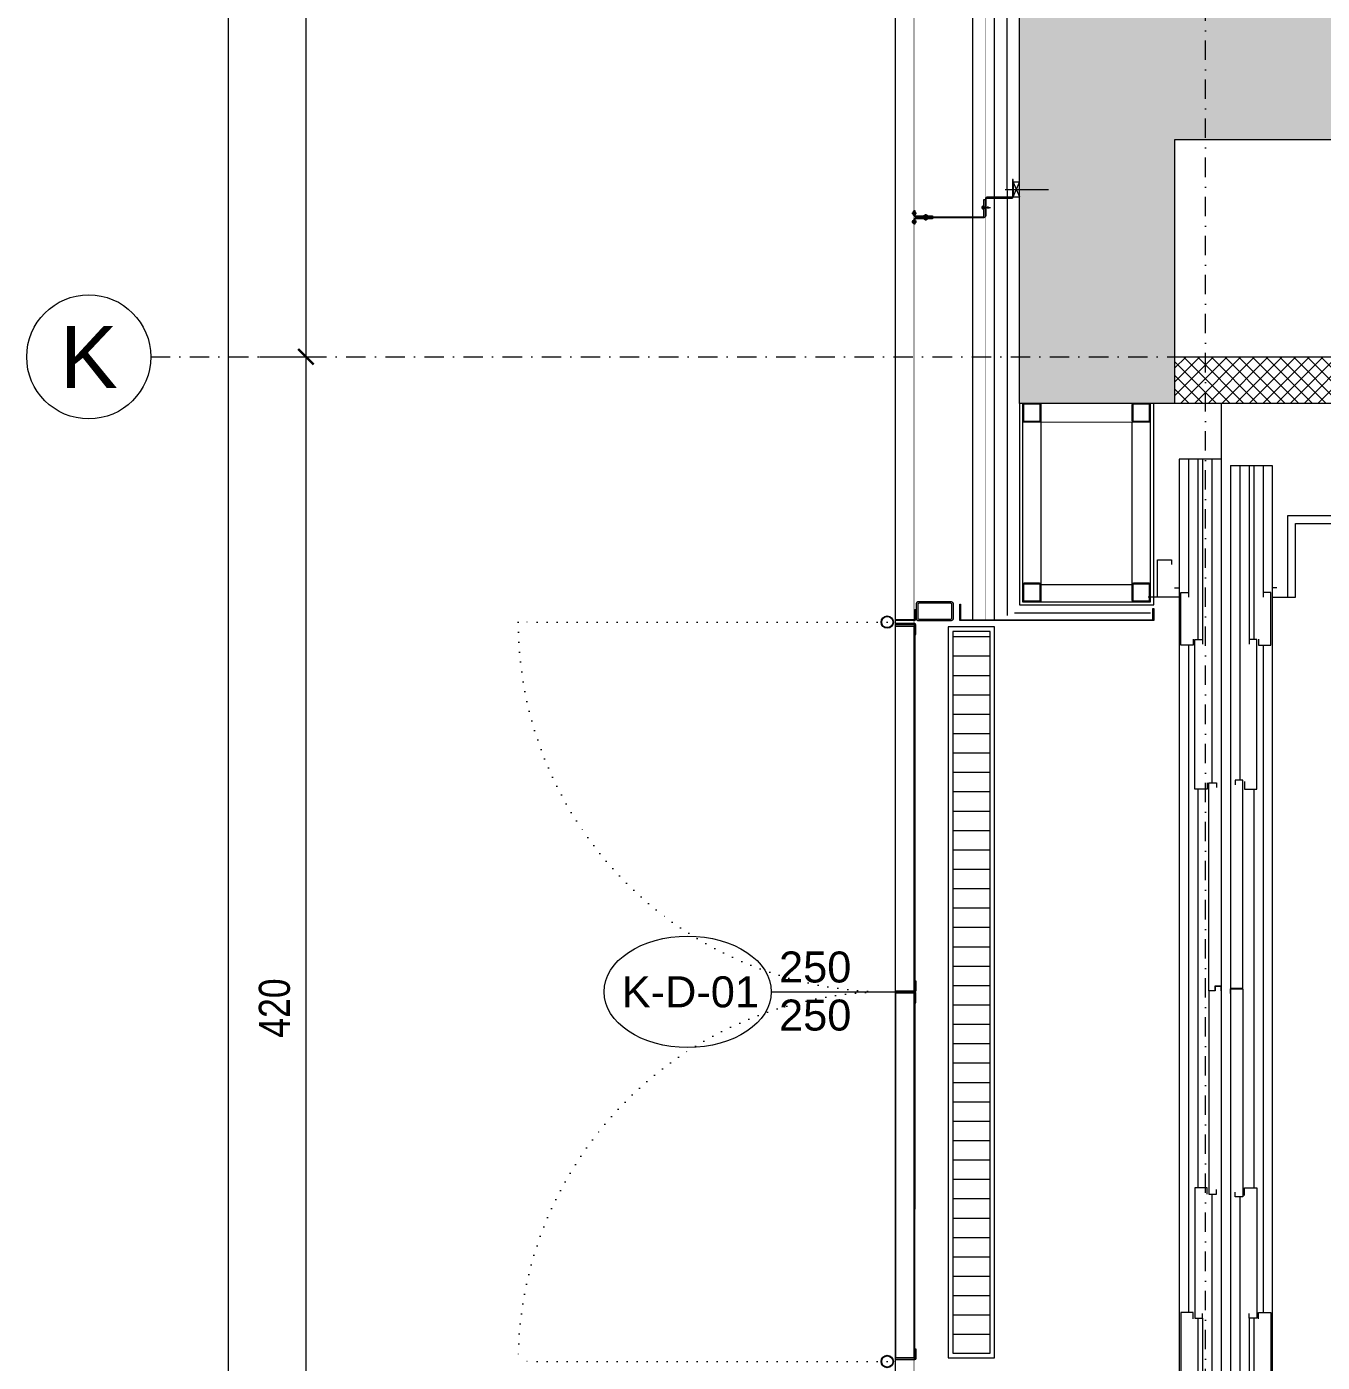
# Model space of a CAD drawing. Extents: x -1701 to 23780, y -363 to 7742.
# Drawn here: x 842.5 to 1260.1, y 2080.8 to 2511.5 of the extents above; entities that cross this region are included whole.
import ezdxf
from ezdxf.enums import TextEntityAlignment as Align
from ezdxf.xclip import XClip

# ---------------------------------------------------------------- set-up
doc = ezdxf.new("R2010")
doc.units = 0
doc.header["$LTSCALE"] = 25
doc.header["$MEASUREMENT"] = 0
doc.header["$XCLIPFRAME"] = 0
doc.header["$PDMODE"] = 1
doc.linetypes.add('Audi$0$DASHDOT2', pattern=[0.5, 0.25, -0.125, 0, -0.125])
doc.linetypes.add('Audi$0$DOT2', pattern=[0.125, 0, -0.125])
doc.layers.get('0').update_dxf_attribs({"color": 9, "lineweight": 9})
doc.layers.get('Defpoints').update_dxf_attribs({"color": 9, "lineweight": 9})
for name, color, linetype, lineweight in [('Audi$0$00', 8, 'Continuous', 9), ('Audi$0$01', 8, 'Continuous', 9), ('Audi$0$05V', 8, 'Continuous', 9), ('Audi$0$06D', 8, 'Continuous', 9), ('Audi$0$09W', 8, 'Continuous', 9), ('Audi$0$10', 8, 'Continuous', 9), ('Audi$0$11', 8, 'Continuous', 9), ('Audi$0$20', 8, 'Audi$0$DOT2', 9), ('Audi$0$22', 8, 'Continuous', 9), ('Audi$0$24', 8, 'Audi$0$DASHDOT2', 9), ('Audi$0$25', 8, 'Continuous', 9), ('Audi$0$33', 8, 'Audi$0$BATTING', 9)]:
    doc.layers.add(name, color=color, linetype=linetype, lineweight=lineweight)
doc.styles.add('Audi$0$Arial', font='arial.ttf', dxfattribs={"height": 2.5})
doc.styles.add('Audi$0$MuuM_TEXT-STANDART', font='ARIALN.TTF')
doc.linetypes.add('Audi$0$BATTING', pattern='A,0.0001,-0.1,[134,ltypeshp.shx,S=0.1,R=0,X=-0.1,Y=0],-0.2,[134,ltypeshp.shx,S=0.1,R=180,X=0.1,Y=0],-0.1', length=0.4001)
doc.dimstyles.new('Audi$0$MuuM_DIM50', dxfattribs={"dimscale": 5, "dimtxt": 2, "dimasz": 1, "dimexe": 1, "dimexo": 1, "dimgap": 1, "dimtad": 1, "dimdec": 1, "dimrnd": 0.5, "dimdsep": 46, "dimtxsty": 'Audi$0$MuuM_TEXT-STANDART', "dimblk": 'Audi$0$_ArchTick', "dimcen": 0, "dimdle": 0.15, "dimclrd": 256, "dimclre": 256, "dimclrt": 256, "dimadec": 0, "dimazin": 0, "dimtfac": 5, "dimtdec": 1, "dimtix": 1, "dimtmove": 2, "dimatfit": 3, "dimldrblk": 'Audi$0$_Dot', "dimfxl": 3, "dimfxlon": 1, "dimtolj": 1, "dimlwd": -1, "dimlwe": -1, "dimarcsym": 0})

# ---------------------------------------------------------------- blocks, each defined once
blk = doc.blocks.new('Audi$0$p- alum kaplama profil')
at = {"lineweight": 13}
blk.add_lwpolyline([(7.12, 12.59), (7.12, 26.49)], dxfattribs=at)
at = {"lineweight": 18}
blk.add_lwpolyline([(4.09, 6.16), (-1.41, 6.16), (-1.41, 6.46), (4.09, 6.46, 0.414214), (4.29, 6.66), (4.29, 14.66, -0.414214), (4.79, 15.16), (10.29, 15.16), (10.29, 14.86), (4.79, 14.86, 0.414214), (4.59, 14.66), (4.59, 6.66, -0.414214)], format="xyb", close=True, dxfattribs=at)
at = {"lineweight": 5}
blk.add_lwpolyline([(9.44, 15.16), (4.79, 15.16), (4.79, 17.16), (9.44, 17.16)], close=True, dxfattribs=at)
for points in [[(4.79, 15.16), (9.44, 17.16)], [(9.44, 15.16), (4.79, 17.16)]]:
    blk.add_lwpolyline(points, dxfattribs=at)
blk.add_lwpolyline([(-2.06, 5.56), (-2.06, -2.34), (-2.06, -15.69), (-1.66, -15.69), (-1.66, -2.34), (-1.66, 5.56), (-1.66, 5.56), (-1.66, 5.57), (-1.66, 5.57), (-1.66, 5.58), (-1.66, 5.58), (-1.65, 5.59), (-1.65, 5.59), (-1.65, 5.59), (-1.65, 5.6), (-1.65, 5.6), (-1.64, 5.61), (-1.64, 5.61), (-1.64, 5.62), (-1.64, 5.62), (-1.63, 5.62), (-1.63, 5.63), (-1.63, 5.63), (-1.62, 5.63), (-1.62, 5.64), (-1.61, 5.64), (-1.61, 5.64), (-1.61, 5.64), (-1.6, 5.65), (-1.6, 5.65), (-1.59, 5.65), (-1.59, 5.65), (-1.58, 5.65), (-1.58, 5.65), (-1.57, 5.66), (-1.57, 5.66), (-1.56, 5.66), (-1.56, 5.66), (3.94, 5.66), (3.94, 6.06), (-1.56, 6.06), (-1.58, 6.06), (-1.61, 6.05), (-1.63, 6.05), (-1.66, 6.05), (-1.68, 6.04), (-1.7, 6.03), (-1.73, 6.03), (-1.75, 6.02), (-1.77, 6.01), (-1.79, 6), (-1.82, 5.99), (-1.84, 5.97), (-1.86, 5.96), (-1.88, 5.94), (-1.89, 5.93), (-1.91, 5.91), (-1.93, 5.89), (-1.95, 5.87), (-1.96, 5.85), (-1.97, 5.83), (-1.99, 5.81), (-2, 5.79), (-2.01, 5.77), (-2.02, 5.75), (-2.03, 5.72), (-2.04, 5.7), (-2.04, 5.68), (-2.05, 5.65), (-2.05, 5.63), (-2.06, 5.61), (-2.06, 5.58)], close=True)
blk.add_lwpolyline([(-1.66, -2.34), (-2.06, -2.34)])
for points in [[(-2.36, -10.84), (-2.36, -16.39), (-2.36, -16.39, -0.414214), (-2.51, -16.54), (-2.51, -16.54), (-4.06, -16.54), (-4.06, -16.84), (-2.51, -16.84), (-2.51, -16.84, 0.414214), (-2.06, -16.39), (-2.06, -10.84)], [(-1.36, -10.84), (-1.66, -10.84), (-1.66, -16.39, 0.414214), (-1.21, -16.84), (-1.21, -16.84), (0.34, -16.84), (0.34, -16.54), (-1.21, -16.54), (-1.21, -16.54, -0.414214), (-1.36, -16.39), (-1.36, -16.39)]]:
    blk.add_lwpolyline(points, format="xyb", close=True)
for points in [[(0.67, 5.66, -10), (1.91, 5.66, -10)], [(0.67, 5.66, -10), (0.67, 5.64, -10), (0.67, 5.62, -10), (0.67, 5.6, -10), (0.68, 5.58, -10), (0.68, 5.56, -10), (0.69, 5.54, -10), (0.69, 5.52, -10), (0.7, 5.5, -10), (0.7, 5.48, -10), (0.71, 5.46, -10), (0.72, 5.45, -10), (0.73, 5.43, -10), (0.74, 5.41, -10), (0.75, 5.4, -10), (0.76, 5.38, -10), (0.77, 5.36, -10), (0.79, 5.35, -10), (0.8, 5.33, -10), (0.81, 5.32, -10), (0.83, 5.31, -10), (0.84, 5.29, -10), (0.86, 5.28, -10), (0.87, 5.27, -10), (0.89, 5.26, -10), (0.91, 5.25, -10), (0.92, 5.24, -10), (0.94, 5.23, -10), (0.96, 5.22, -10), (0.98, 5.21, -10), (1, 5.21, -10), (1.02, 5.2, -10), (1.03, 5.2, -10)], [(0.96, 5.66, -10), (0.97, 5.66, -10), (0.97, 5.66, -10), (0.97, 5.66, -10), (0.98, 5.66, -10), (0.98, 5.66, -10), (0.99, 5.66, -10), (0.99, 5.66, -10), (1, 5.66, -10), (1, 5.67, -10), (1, 5.67, -10), (1.01, 5.67, -10), (1.01, 5.67, -10), (1.01, 5.67, -10), (1.02, 5.68, -10), (1.02, 5.68, -10), (1.02, 5.68, -10), (1.03, 5.69, -10), (1.03, 5.69, -10), (1.03, 5.69, -10), (1.04, 5.7, -10), (1.04, 5.7, -10), (1.04, 5.7, -10), (1.04, 5.71, -10), (1.04, 5.71, -10), (1.05, 5.72, -10), (1.05, 5.72, -10), (1.05, 5.72, -10), (1.05, 5.73, -10), (1.05, 5.73, -10), (1.05, 5.74, -10), (1.05, 5.74, -10), (1.05, 5.75, -10)], [(1.61, 6.87, -10), (0.98, 6.96, -10)], [(1.33, 5.85, -10), (0.98, 5.88, -10)], [(1.56, 7.05, -10), (1.02, 7.13, -10)], [(1.03, 5.2, -10), (1.04, 5.2, -10), (1.05, 5.19, -10), (1.05, 5.19, -10), (1.06, 5.19, -10), (1.06, 5.19, -10), (1.07, 5.19, -10), (1.07, 5.19, -10), (1.08, 5.19, -10), (1.08, 5.19, -10), (1.09, 5.19, -10), (1.09, 5.18, -10), (1.1, 5.18, -10), (1.1, 5.18, -10), (1.11, 5.18, -10), (1.11, 5.18, -10), (1.12, 5.18, -10), (1.12, 5.18, -10), (1.13, 5.18, -10), (1.13, 5.18, -10), (1.14, 5.18, -10), (1.15, 5.18, -10), (1.15, 5.18, -10), (1.16, 5.17, -10), (1.16, 5.17, -10), (1.17, 5.17, -10), (1.17, 5.17, -10), (1.18, 5.17, -10), (1.18, 5.17, -10), (1.19, 5.17, -10), (1.19, 5.17, -10), (1.2, 5.17, -10), (1.2, 5.17, -10)], [(1.05, 6.91, -10), (1.29, 7.56, -10)], [(1.05, 5.83, -10), (1.05, 6.01, -10)], [(1.05, 5.75, -10), (1.05, 5.83, -10)], [(1.2, 5.17, -10), (1.2, 5.2, -10)], [(1.38, 5.2, -10), (1.2, 5.2, -10)], [(1.29, 4.93, -10), (1.29, 7.8, -10)], [(1.53, 6.82, -10), (1.29, 7.56, -10)], [(1.29, 6.16, -10), (1.29, 6.26, -10)], [(1.38, 5.17, -10), (1.38, 5.2, -10)], [(1.38, 5.17, -10), (1.38, 5.17, -10), (1.39, 5.17, -10), (1.39, 5.17, -10), (1.4, 5.17, -10), (1.41, 5.17, -10), (1.41, 5.17, -10), (1.42, 5.17, -10), (1.42, 5.17, -10), (1.43, 5.17, -10), (1.43, 5.18, -10), (1.44, 5.18, -10), (1.44, 5.18, -10), (1.45, 5.18, -10), (1.45, 5.18, -10), (1.46, 5.18, -10), (1.46, 5.18, -10), (1.47, 5.18, -10), (1.47, 5.18, -10), (1.48, 5.18, -10), (1.48, 5.18, -10), (1.49, 5.18, -10), (1.5, 5.19, -10), (1.5, 5.19, -10), (1.51, 5.19, -10), (1.51, 5.19, -10), (1.52, 5.19, -10), (1.52, 5.19, -10), (1.53, 5.19, -10), (1.53, 5.19, -10), (1.54, 5.19, -10), (1.54, 5.2, -10), (1.55, 5.2, -10)], [(1.53, 5.75, -10), (1.53, 5.92, -10)], [(1.53, 5.75, -10), (1.53, 5.74, -10), (1.53, 5.74, -10), (1.53, 5.73, -10), (1.53, 5.73, -10), (1.53, 5.72, -10), (1.54, 5.72, -10), (1.54, 5.72, -10), (1.54, 5.71, -10), (1.54, 5.71, -10), (1.54, 5.7, -10), (1.54, 5.7, -10), (1.55, 5.7, -10), (1.55, 5.69, -10), (1.55, 5.69, -10), (1.55, 5.69, -10), (1.56, 5.68, -10), (1.56, 5.68, -10), (1.56, 5.68, -10), (1.57, 5.67, -10), (1.57, 5.67, -10), (1.58, 5.67, -10), (1.58, 5.67, -10), (1.58, 5.67, -10), (1.59, 5.66, -10), (1.59, 5.66, -10), (1.6, 5.66, -10), (1.6, 5.66, -10), (1.6, 5.66, -10), (1.61, 5.66, -10), (1.61, 5.66, -10), (1.62, 5.66, -10), (1.62, 5.66, -10)], [(1.55, 5.2, -10), (1.57, 5.2, -10), (1.59, 5.21, -10), (1.6, 5.21, -10), (1.62, 5.22, -10), (1.64, 5.23, -10), (1.66, 5.24, -10), (1.68, 5.25, -10), (1.69, 5.26, -10), (1.71, 5.27, -10), (1.73, 5.28, -10), (1.74, 5.29, -10), (1.76, 5.31, -10), (1.77, 5.32, -10), (1.78, 5.33, -10), (1.8, 5.35, -10), (1.81, 5.36, -10), (1.82, 5.38, -10), (1.83, 5.4, -10), (1.84, 5.41, -10), (1.85, 5.43, -10), (1.86, 5.45, -10), (1.87, 5.46, -10), (1.88, 5.48, -10), (1.89, 5.5, -10), (1.89, 5.52, -10), (1.9, 5.54, -10), (1.9, 5.56, -10), (1.9, 5.58, -10), (1.91, 5.6, -10), (1.91, 5.62, -10), (1.91, 5.64, -10), (1.91, 5.66, -10)], [(-2.36, -12.52, 0), (-2.4, -12.53, 0), (-2.43, -12.56, 0), (-2.47, -12.58, 0), (-2.5, -12.6, 0), (-2.53, -12.63, 0), (-2.56, -12.66, 0), (-2.59, -12.69, 0), (-2.61, -12.73, 0), (-2.63, -12.76, 0), (-2.65, -12.8, 0), (-2.67, -12.84, 0), (-2.68, -12.88, 0), (-2.69, -12.92, 0), (-2.7, -12.96, 0), (-2.71, -13, 0), (-2.71, -13.04, 0), (-2.71, -13.08, 0), (-2.7, -13.13, 0), (-2.69, -13.17, 0), (-2.68, -13.21, 0), (-2.67, -13.25, 0), (-2.65, -13.28, 0), (-2.63, -13.32, 0), (-2.61, -13.36, 0), (-2.59, -13.39, 0), (-2.56, -13.42, 0), (-2.53, -13.45, 0), (-2.5, -13.48, 0), (-2.47, -13.51, 0), (-2.43, -13.53, 0), (-2.4, -13.55, 0), (-2.36, -13.57, 0)], [(-2.36, -13.04, 0), (-2.36, -12.52, 0)], [(-2.36, -13.04, 0), (-2.36, -12.73, 0)], [(-2.36, -12.73, 0), (-2.36, -13.04, 0)], [(-1.36, -12.73, 0), (-2.36, -12.73, 0)], [(-1.36, -13.04, 0), (-1.36, -12.37, 0)], [(-1.36, -13.72, 0), (-1.32, -13.68, 0), (-1.29, -13.65, 0), (-1.26, -13.61, 0), (-1.23, -13.58, 0), (-1.2, -13.54, 0), (-1.18, -13.5, 0), (-1.16, -13.45, 0), (-1.14, -13.41, 0), (-1.12, -13.37, 0), (-1.1, -13.32, 0), (-1.09, -13.28, 0), (-1.08, -13.23, 0), (-1.07, -13.18, 0), (-1.06, -13.14, 0), (-1.06, -13.09, 0), (-1.06, -13.04, 0), (-1.06, -12.99, 0), (-1.06, -12.95, 0), (-1.07, -12.9, 0), (-1.08, -12.85, 0), (-1.09, -12.81, 0), (-1.1, -12.76, 0), (-1.12, -12.72, 0), (-1.14, -12.67, 0), (-1.16, -12.63, 0), (-1.18, -12.59, 0), (-1.2, -12.55, 0), (-1.23, -12.51, 0), (-1.26, -12.47, 0), (-1.29, -12.43, 0), (-1.32, -12.4, 0), (-1.36, -12.37, 0)], [(-3.84, -17.04, 0), (-3.81, -17.07, 0), (-3.78, -17.1, 0), (-3.75, -17.12, 0), (-3.72, -17.15, 0), (-3.69, -17.17, 0), (-3.66, -17.19, 0), (-3.62, -17.21, 0), (-3.59, -17.23, 0), (-3.55, -17.24, 0), (-3.52, -17.26, 0), (-3.48, -17.27, 0), (-3.44, -17.28, 0), (-3.4, -17.28, 0), (-3.36, -17.29, 0), (-3.32, -17.29, 0), (-3.29, -17.29, 0), (-3.25, -17.29, 0), (-3.21, -17.29, 0), (-3.17, -17.28, 0), (-3.13, -17.28, 0), (-3.09, -17.27, 0), (-3.06, -17.26, 0), (-3.02, -17.24, 0), (-2.98, -17.23, 0), (-2.95, -17.21, 0), (-2.91, -17.19, 0), (-2.88, -17.17, 0), (-2.85, -17.15, 0), (-2.82, -17.12, 0), (-2.79, -17.1, 0), (-2.76, -17.07, 0), (-2.73, -17.04, 0)], [(-3.29, -17.04, 0), (-3.84, -17.04, 0)], [(-2.85, -16.54, 0), (-2.86, -16.51, 0), (-2.87, -16.47, 0), (-2.89, -16.44, 0), (-2.91, -16.41, 0), (-2.93, -16.38, 0), (-2.96, -16.35, 0), (-2.98, -16.33, 0), (-3.01, -16.31, 0), (-3.04, -16.29, 0), (-3.07, -16.27, 0), (-3.11, -16.25, 0), (-3.14, -16.24, 0), (-3.18, -16.23, 0), (-3.21, -16.22, 0), (-3.25, -16.22, 0), (-3.29, -16.22, 0), (-3.32, -16.22, 0), (-3.36, -16.22, 0), (-3.39, -16.23, 0), (-3.43, -16.24, 0), (-3.46, -16.25, 0), (-3.5, -16.27, 0), (-3.53, -16.29, 0), (-3.56, -16.31, 0), (-3.59, -16.33, 0), (-3.61, -16.35, 0), (-3.64, -16.38, 0), (-3.66, -16.41, 0), (-3.68, -16.44, 0), (-3.7, -16.47, 0), (-3.71, -16.51, 0), (-3.73, -16.54, 0)], [(-3.29, -16.54, 0), (-3.73, -16.54, 0)], [(-3.29, -16.54, 0), (-3.55, -16.54, 0)], [(-3.55, -16.54, 0), (-3.29, -16.54, 0)], [(-3.55, -17.04, 0), (-3.55, -16.54, 0)], [(-3.29, -17.54, 0), (-3.29, -16.04, 0)], [(-3.29, -16.54, 0), (-2.85, -16.54, 0)], [(-3.29, -16.54, 0), (-3.03, -16.54, 0)], [(-3.03, -16.54, 0), (-3.29, -16.54, 0)], [(-3.29, -17.04, 0), (-2.73, -17.04, 0)], [(-3.03, -17.04, 0), (-3.03, -16.54, 0)], [(-2.86, -13.04, 0), (-0.86, -13.04, 0)], [(-2.36, -13.04, 0), (-2.36, -13.36, 0)], [(-2.36, -13.04, 0), (-2.36, -13.57, 0)], [(-2.36, -13.36, 0), (-2.36, -13.04, 0)], [(-1.36, -13.36, 0), (-2.36, -13.36, 0)], [(-1.36, -13.04, 0), (-1.36, -13.72, 0)], [(-0.56, -17.04, 0), (-1.11, -17.04, 0)], [(0, -17.04, 0), (-0.03, -17.07, 0), (-0.06, -17.1, 0), (-0.09, -17.12, 0), (-0.12, -17.15, 0), (-0.15, -17.17, 0), (-0.18, -17.19, 0), (-0.22, -17.21, 0), (-0.25, -17.23, 0), (-0.29, -17.24, 0), (-0.33, -17.26, 0), (-0.36, -17.27, 0), (-0.4, -17.28, 0), (-0.44, -17.28, 0), (-0.48, -17.29, 0), (-0.52, -17.29, 0), (-0.56, -17.29, 0), (-0.59, -17.29, 0), (-0.63, -17.29, 0), (-0.67, -17.28, 0), (-0.71, -17.28, 0), (-0.75, -17.27, 0), (-0.79, -17.26, 0), (-0.82, -17.24, 0), (-0.86, -17.23, 0), (-0.89, -17.21, 0), (-0.93, -17.19, 0), (-0.96, -17.17, 0), (-0.99, -17.15, 0), (-1.02, -17.12, 0), (-1.05, -17.1, 0), (-1.08, -17.07, 0), (-1.11, -17.04, 0)], [(-1, -16.54, 0), (-0.98, -16.51, 0), (-0.97, -16.47, 0), (-0.95, -16.44, 0), (-0.93, -16.41, 0), (-0.91, -16.38, 0), (-0.88, -16.35, 0), (-0.86, -16.33, 0), (-0.83, -16.31, 0), (-0.8, -16.29, 0), (-0.77, -16.27, 0), (-0.73, -16.25, 0), (-0.7, -16.24, 0), (-0.66, -16.23, 0), (-0.63, -16.22, 0), (-0.59, -16.22, 0), (-0.56, -16.22, 0), (-0.52, -16.22, 0), (-0.48, -16.22, 0), (-0.45, -16.23, 0), (-0.41, -16.24, 0), (-0.38, -16.25, 0), (-0.34, -16.27, 0), (-0.31, -16.29, 0), (-0.28, -16.31, 0), (-0.25, -16.33, 0), (-0.23, -16.35, 0), (-0.2, -16.38, 0), (-0.18, -16.41, 0), (-0.16, -16.44, 0), (-0.14, -16.47, 0), (-0.13, -16.51, 0), (-0.12, -16.54, 0)], [(-0.56, -16.54, 0), (-1, -16.54, 0)], [(-0.56, -16.54, 0), (-0.82, -16.54, 0)], [(-0.82, -16.54, 0), (-0.56, -16.54, 0)], [(-0.82, -17.04, 0), (-0.82, -16.54, 0)], [(-0.56, -17.54, 0), (-0.56, -16.04, 0)], [(-0.56, -16.54, 0), (-0.3, -16.54, 0)], [(-0.56, -16.54, 0), (-0.12, -16.54, 0)], [(-0.3, -16.54, 0), (-0.56, -16.54, 0)], [(-0.56, -17.04, 0), (0, -17.04, 0)], [(-0.3, -17.04, 0), (-0.3, -16.54, 0)]]:
    blk.add_polyline3d(points)
blk = doc.blocks.new('Audi$0$0_aks')
at = {"linetype": 'Continuous'}
blk.add_circle((0, 0), 2, dxfattribs=at)
at = {"style": 'Audi$0$Arial'}
blk.add_attdef('AKS', text='', height=2, dxfattribs=at).set_placement((0, 0), align=Align.MIDDLE_CENTER)
blk = doc.blocks.new('Audi$0$_ArchTick')
at = {"color": 0, "linetype": 'ByBlock', "const_width": 0.15}
blk.add_lwpolyline([(-0.5, -0.5), (0.5, 0.5)], dxfattribs=at)
blk = doc.blocks.new('*D4768')
at = {"layer": 'Audi$0$25', "transparency": 16777216}
for p, q in [((-3830, 800), (-3810, 800)), ((-3815, -2440.75), (-3815, 800.75)), ((-3830, -2440), (-3810, -2440))]:
    blk.add_line(p, q, dxfattribs=at)
at = {"layer": 'Defpoints', "color": 0, "transparency": 16777216}
for p in [(-3840, 800), (-3815, 800), (-3840, -2440)]:
    blk.add_point(p, dxfattribs=at)
at = {"layer": 'Audi$0$25', "transparency": 16777216, "xscale": 5, "yscale": 5, "zscale": 5}
for p, rotation in [((-3815, 800), 90), ((-3815, -2440), 270)]:
    blk.add_blockref('Audi$0$_ArchTick', p, dxfattribs=dict(at, rotation=rotation))
at = {"layer": 'Audi$0$25', "transparency": 16777216, "insert": (-3825.11, -820), "char_height": 10, "attachment_point": 5, "rotation": 90, "style": 'Audi$0$MuuM_TEXT-STANDART'}
blk.add_mtext('\\A1;3240', dxfattribs=at)
blk = doc.blocks.new('Audi$0$_Dot')
at = {"color": 0, "linetype": 'ByBlock', "lineweight": -2}
blk.add_line((-0.5, 0), (-1, 0), dxfattribs=at)
at = {"color": 0, "linetype": 'ByBlock', "const_width": 0.5}
blk.add_lwpolyline([(-0.25, 0, 1), (0.25, 0, 1)], format="xyb", close=True, dxfattribs=at)
blk = doc.blocks.new('*D4770')
at = {"layer": 'Audi$0$25', "transparency": 16777216}
for p, q in [((-3790, 0.75), (-3790, -380.75)), ((-3805, 0), (-3785, 0)), ((-3805, -380), (-3785, -380))]:
    blk.add_line(p, q, dxfattribs=at)
at = {"layer": 'Defpoints', "color": 0, "transparency": 16777216}
for p in [(-3840, 0), (-3840, -380), (-3790, -380)]:
    blk.add_point(p, dxfattribs=at)
at = {"layer": 'Audi$0$25', "transparency": 16777216, "xscale": 5, "yscale": 5, "zscale": 5}
for p, rotation in [((-3790, 0), 90), ((-3790, -380), 270)]:
    blk.add_blockref('Audi$0$_ArchTick', p, dxfattribs=dict(at, rotation=rotation))
at = {"layer": 'Audi$0$25', "transparency": 16777216, "insert": (-3800.11, -190), "char_height": 10, "attachment_point": 5, "rotation": 90, "style": 'Audi$0$MuuM_TEXT-STANDART'}
blk.add_mtext('\\A1;380', dxfattribs=at)
blk = doc.blocks.new('*D4771')
at = {"layer": 'Audi$0$25', "transparency": 16777216}
for p, q in [((-3805, -380), (-3785, -380)), ((-3790, -379.25), (-3790, -800.75)), ((-3805, -800), (-3785, -800))]:
    blk.add_line(p, q, dxfattribs=at)
at = {"layer": 'Defpoints', "color": 0, "transparency": 16777216}
for p in [(-3840, -380), (-3840, -800), (-3790, -800)]:
    blk.add_point(p, dxfattribs=at)
at = {"layer": 'Audi$0$25', "transparency": 16777216, "xscale": 5, "yscale": 5, "zscale": 5}
for p, rotation in [((-3790, -380), 90), ((-3790, -800), 270)]:
    blk.add_blockref('Audi$0$_ArchTick', p, dxfattribs=dict(at, rotation=rotation))
at = {"layer": 'Audi$0$25', "transparency": 16777216, "insert": (-3800.11, -590), "char_height": 10, "attachment_point": 5, "rotation": 90, "style": 'Audi$0$MuuM_TEXT-STANDART'}
blk.add_mtext('\\A1;420', dxfattribs=at)
blk = doc.blocks.new('Audi$0$k-giriş portal kutusu')
at = {"layer": 'Audi$0$10'}
for p, q in [((-6, 5.4375), (-6, 0.5625)), ((-5.46, 5.2125), (-5.46, 0.7875)), ((5.4375, 6), (-5.4375, 6)), ((5.1225, 5.55), (-5.1225, 5.55)), ((5.46, 0.7875), (5.46, 5.2125)), ((6, 0.5625), (6, 5.4375)), ((-5.4375, 0), (5.4375, 0)), ((-5.1225, 0.45), (5.1225, 0.45))]:
    blk.add_line(p, q, dxfattribs=at)
for centre, radius, start, end in [((-5.4375, 5.4375), 0.5625, 90, 180), ((-5.1225, 5.2125), 0.3375, 90, 180), ((5.1225, 5.2125), 0.3375, 0, 90), ((5.4375, 5.4375), 0.5625, 0, 90), ((-5.4375, 0.5625), 0.5625, 180, 270), ((-5.1225, 0.7875), 0.3375, 180, 270), ((5.1225, 0.7875), 0.3375, 270, 0), ((5.4375, 0.5625), 0.5625, 270, 0)]:
    blk.add_arc(centre, radius, start, end, dxfattribs=at)
blk = doc.blocks.new('Audi$0$p-arac asansoru')
for p, q in [((312.4, 552.5), (312.4, 555.5)), ((356.9, 545.5), (15.4, 545.5)), ((356.9, 532), (356.9, 545.5)), ((79.9, 539.5), (15.4, 539.5)), ((296.9, 542.5), (81.7, 542.5)), ((250.5, 539.5), (121.9, 539.5)), ((356.9, 539.5), (298.7, 539.5)), ((356.9, 542.5), (313.9, 542.5)), ((79.9, 538), (15.4, 538)), ((119.9, 535), (15.4, 535)), ((356.9, 535), (252.5, 535)), ((356.9, 538), (298.7, 538)), ((356.9, 532), (15.4, 532)), ((354.9, 529), (17.4, 529)), ((119.05, 526), (17.4, 526)), ((354.9, 526), (253.35, 526)), ((354.9, 529), (354.9, 515.5)), ((79.9, 523), (17.4, 523)), ((79.9, 521.5), (17.4, 521.5)), ((250.5, 521.5), (121.9, 521.5)), ((354.9, 523), (298.7, 523)), ((354.9, 521.5), (298.7, 521.5)), ((296.9, 518.5), (81.7, 518.5)), ((354.9, 518.5), (313.9, 518.5)), ((354.9, 515.5), (17.4, 515.5)), ((312.4, 510.5), (312.4, 508)), ((312.4, 510.5), (338.7, 510.5)), ((338.7, 510.5), (338.7, -139.5)), ((312.4, 508), (336.2, 508)), ((336.2, 508), (336.2, -137))]:
    blk.add_line(p, q)
for points in [[(315.4, 547), (315.4, 545.5), (312.4, 545.5), (312.4, 552.5), (324.4, 552.5), (324.4, 548), (322.9, 548)], [(79.7, 541), (81.7, 541), (81.7, 545), (58.4, 545), (58.4, 542.5), (59.9, 542.5)], [(298.9, 541), (296.9, 541), (296.9, 545), (313.9, 545), (313.9, 542.5), (312.4, 542.5)], [(119.9, 536.5), (121.9, 536.5), (121.9, 540.5), (79.9, 540.5), (79.9, 538), (81.4, 538)], [(252.5, 536.5), (250.5, 536.5), (250.5, 540.5), (298.7, 540.5), (298.7, 538), (297.2, 538)], [(185.4, 532), (186.9, 532), (186.9, 533.9), (185.4, 533.9), (185.4, 536), (119.9, 536), (119.9, 533.5), (121.4, 533.5)], [(188.5, 532), (187, 532), (187, 534), (185.5, 534), (185.5, 536), (252.5, 536), (252.5, 533.5), (251, 533.5)], [(184.55, 529), (186.05, 529), (186.05, 525), (119.05, 525), (119.05, 527.5), (120.55, 527.5)], [(187.85, 529), (186.35, 529), (186.35, 525), (253.35, 525), (253.35, 527.5), (251.85, 527.5)], [(119.4, 524.5), (121.9, 524.5), (121.9, 520.5), (79.9, 520.5), (79.9, 523), (81.4, 523)], [(253, 524.5), (250.5, 524.5), (250.5, 520.5), (298.7, 520.5), (298.7, 523), (297.2, 523)], [(79.7, 520), (81.7, 520), (81.7, 516), (58.4, 516), (58.4, 518.5), (59.9, 518.5)], [(298.9, 520), (296.9, 520), (296.9, 516), (313.9, 516), (313.9, 518.5), (312.4, 518.5)], [(315.4, 514), (315.4, 515.5), (312.4, 515.5), (312.4, 510.5)]]:
    blk.add_lwpolyline(points)
blk = doc.blocks.new('Audi$0$prf-60x60')
for points in [[(-2.5, -6), (2.5, -6, 0.414214), (3, -5.5), (3, -0.5, 0.414214), (2.5, 0), (-2.5, 0, 0.414214), (-3, -0.5), (-3, -5.5, 0.414214)], [(-2.5, -5.7), (2.5, -5.7, 0.414214), (2.7, -5.5), (2.7, -0.5, 0.414214), (2.5, -0.3), (-2.5, -0.3, 0.414214), (-2.7, -0.5), (-2.7, -5.5, 0.414214)]]:
    blk.add_lwpolyline(points, format="xyb", close=True)
at = {"color": 252}
blk.add_point((0, -3), dxfattribs=at)
blk = doc.blocks.new('*U4790')
h = blk.add_hatch()
h.set_pattern_fill('ANSI31', color=256, scale=50, angle=225, style=0)
h.set_pattern_definition([(270, (-160.217, 1e-12), (6.25, -2e-15), [])])
h.paths.add_polyline_path([(1.5, 13.5), (1.5, 1.5), (234.28, 1.5), (234.28, 13.5)])
for points in [[(0, 15), (0, 0), (235.78, 0), (235.78, 15)], [(1.5, 13.5), (1.5, 1.5), (234.28, 1.5), (234.28, 13.5)]]:
    blk.add_lwpolyline(points, close=True)
blk = doc.blocks.new('Audi$0$0_doorno')
blk.add_lwpolyline([(4.5, 0), (12.5, 0)])
blk.add_ellipse((-0.891, 0), major_axis=(-5.391, 0), ratio=0.666667)
at = {"style": 'Audi$0$Arial'}
blk.add_attdef('YUKSEKLIK', text='', height=2, dxfattribs=at).set_placement((5, 12.3), align=Align.TOP_LEFT)
blk.add_attdef('KAPINO', text='', height=2, dxfattribs=at).set_placement((0, 0), align=Align.MIDDLE)
blk.add_attdef('GENISLIK', text='', height=2, dxfattribs=at).set_placement((5, -3.789), align=Align.BOTTOM_LEFT)
blk = doc.blocks.new('Audi$0$P-AKS_AUDI')
at = {"layer": 'Audi$0$24'}
for points in [[(-3500, -2590), (-3500, 1250)], [(-3840, -380), (360, -380)]]:
    blk.add_lwpolyline(points, dxfattribs=at)
at = {"layer": 'Audi$0$24', "xscale": 10, "yscale": 10, "zscale": 10}
blk.add_blockref('Audi$0$0_aks', (-3860, -380), dxfattribs=at).add_auto_attribs({'AKS': 'K'})
at = {"layer": 'Audi$0$25'}
for base, p1, p2, picture, middle in [((-3815, 800), (-3840, -2440), (-3840, 800), '*D4768', (-3825.11, -820)), ((-3790, -380), (-3840, 0), (-3840, -380), '*D4770', (-3800.11, -190)), ((-3790, -800), (-3840, -380), (-3840, -800), '*D4771', (-3800.11, -590))]:
    dim = blk.add_linear_dim(base=base, p1=p1, p2=p2, angle=90, dimstyle='Audi$0$MuuM_DIM50', dxfattribs=at)
    dim.commit()
    dim.dimension.update_dxf_attribs({"geometry": picture, "text_midpoint": middle})
blk = doc.blocks.new('Audi$0$p-zemin kat')
at = {"layer": 'Audi$0$09W'}
h = blk.add_hatch(dxfattribs=at)
h.set_pattern_fill('ANSI37', color=256, scale=25, style=0)
h.set_pattern_definition([(45, (5131.4063, 52565), (-2.2097087, 2.2097087), []), (135, (5131.4063, 52565), (-2.2097087, -2.2097087), [])])
h.paths.add_polyline_path([(1182.5, 2825), (1182.5, 2865), (1162.5, 2865), (1162.5, 2825)])
h.paths.add_polyline_path([(1212.5, 2405), (1212.5, 2390), (1717.5, 2390), (1717.5, 2405)])
h = blk.add_hatch(dxfattribs=at)
h.set_pattern_fill('ANSI33', color=256, scale=25, style=0)
h.paths.add_polyline_path([(1222.5, 2515), (1757.5, 2515), (1757.5, 2430), (1962.5, 2430), (1962.5, 2390), (1717.5, 2390), (1717.5, 2475), (1212.5, 2475), (1212.5, 2390), (1162.5, 2390), (1162.5, 2515), (1162.5, 2825), (1962.5, 2825), (1962.5, 2785), (1212.5, 2785), (1212.5, 2515)])
at = {"layer": 'Audi$0$00'}
for points in [[(1162.5, 2390), (1162.5, 2865), (1182.5, 2865), (1182.5, 2825)], [(1212.5, 2405), (1717.5, 2405), (1717.5, 2390), (1182.5, 2390)]]:
    blk.add_lwpolyline(points, dxfattribs=at)
at = {"layer": 'Audi$0$01'}
blk.add_lwpolyline([(1222.5, 2515), (1757.5, 2515), (1757.5, 2430), (1962.5, 2430), (1962.5, 2390), (1717.5, 2390), (1717.5, 2475), (1212.5, 2475), (1212.5, 2390), (1162.5, 2390), (1162.5, 2515), (1162.5, 2825), (1962.5, 2825), (1962.5, 2785), (1212.5, 2785), (1212.5, 2515)], close=True, dxfattribs=at)
at = {"layer": 'Audi$0$06D'}
for points in [[(1147.5, 2320), (1147.5, 2870)], [(1154.5, 2320), (1154.5, 2870)], [(1122.5, 2070), (1122.5, 2865)], [(1227.5, 2390), (1227.5, 2025)], [(1227.5, 2264.78), (1227.5, 2025)], [(1227.5, 2264.78), (1227.5, 2025)]]:
    blk.add_lwpolyline(points, dxfattribs=at)
blk.add_lwpolyline([(1198.76, 2331.5), (1169.5, 2331.47), (1169.5, 2383.97), (1198.76, 2384)], close=True, dxfattribs=at)
at = {"layer": 'Audi$0$10'}
for points, const_width in [([(1151.5, 2320), (1151.5, 2870)], 0.1), ([(1128.5, 2070), (1128.5, 2865)], 0.2)]:
    blk.add_lwpolyline(points, dxfattribs=dict(at, const_width=const_width))
at = {"layer": 'Audi$0$10', "ltscale": 0.3}
for points in [[(1122.5, 2319.98), (1122.5, 2320.28), (1128.67, 2320.28, 0.414268), (1128.82, 2320.43), (1128.82, 2323.53), (1129.12, 2323.53), (1129.12, 2320.43, -0.414207), (1128.67, 2319.98), (1122.5, 2319.98)], [(1122.5, 2318.97), (1122.5, 2318.67), (1128.67, 2318.67, -0.414268), (1128.82, 2318.52), (1128.82, 2315.42), (1129.12, 2315.42), (1129.12, 2318.52, 0.414207), (1128.67, 2318.97), (1122.5, 2318.97)], [(1122.5, 2200.24), (1122.5, 2200.54), (1128.64, 2200.54, 0.414268), (1128.79, 2200.69), (1128.79, 2203.79), (1129.09, 2203.79), (1129.09, 2200.69, -0.414207), (1128.64, 2200.24), (1122.5, 2200.24)], [(1122.5, 2200.24), (1122.5, 2200.54), (1128.64, 2200.54, 0.414268), (1128.79, 2200.69), (1128.79, 2203.79), (1129.09, 2203.79), (1129.09, 2200.69, -0.414207), (1128.64, 2200.24), (1122.5, 2200.24)], [(1122.5, 2200.24), (1122.5, 2199.94), (1128.64, 2199.95, -0.414268), (1128.79, 2199.8), (1128.79, 2196.7), (1129.09, 2196.7), (1129.09, 2199.8, 0.414207), (1128.64, 2200.25), (1122.5, 2200.24)], [(1122.5, 2200.24), (1122.5, 2199.94), (1128.64, 2199.94, -0.414268), (1128.79, 2199.79), (1128.79, 2196.69), (1129.09, 2196.69), (1129.09, 2199.79, 0.414207), (1128.64, 2200.24), (1122.5, 2200.24)], [(1122.5, 2081.52), (1122.5, 2081.82), (1128.67, 2081.82, 0.414268), (1128.82, 2081.97), (1128.82, 2085.07), (1129.12, 2085.07), (1129.12, 2081.97, -0.414207), (1128.67, 2081.52), (1122.5, 2081.52)]]:
    blk.add_lwpolyline(points, format="xyb", dxfattribs=at)
blk.add_lwpolyline([(1205.76, 2323.83), (1205.76, 2319.98), (1143.26, 2319.98), (1143.26, 2325.29), (1143.46, 2325.29), (1143.46, 2320.2), (1161.07, 2320.2), (1205.53, 2320.2), (1205.53, 2323.86), (1205.53, 2323.86), (1205.53, 2323.86)], close=True, dxfattribs=at)
for points in [[(1122.5, 2200.24), (1122.5, 2200.24), (1122.5, 2318.17), (1128.82, 2318.17)], [(1122.5, 2200.24), (1122.5, 2200.24), (1122.5, 2082.31), (1128.82, 2082.31)]]:
    blk.add_lwpolyline(points, dxfattribs=at)
at = {"layer": 'Audi$0$10'}
for points in [[(1128.48, 2318.17), (1128.48, 2200.54)], [(1128.79, 2318.17), (1128.79, 2318.17), (1128.79, 2318.17), (1128.79, 2130.11)], [(1128.48, 2313.17), (1128.48, 2195.54)], [(1128.79, 2082.31), (1128.79, 2082.31), (1128.79, 2082.31), (1128.79, 2270.38)], [(1128.48, 2199.94), (1128.48, 2082.31)]]:
    blk.add_lwpolyline(points, dxfattribs=at)
at = {"layer": 'Audi$0$10', "ltscale": 0.3}
for centre, radius in [((1119.88, 2319.47), 2), ((1119.88, 2319.47), 1.8), ((1119.88, 2081.01), 2), ((1119.88, 2081.01), 1.8)]:
    blk.add_circle(centre, radius, dxfattribs=at)
at = {"layer": 'Audi$0$11'}
for points in [[(1162.5, 2390), (1162.5, 2325), (1205.76, 2325), (1205.76, 2390)], [(1163.5, 2390), (1163.5, 2326), (1204.76, 2326), (1204.76, 2390)]]:
    blk.add_lwpolyline(points, dxfattribs=at)
at = {"layer": 'Audi$0$20'}
for points in [[(1119.88, 2319.47), (1000.92, 2319.47)], [(1119.88, 2081.01), (1000.92, 2081.01)]]:
    blk.add_lwpolyline(points, dxfattribs=at)
for centre, start, end in [((1120.39, 2319.69), 180.1049, 271.0137), ((1120.39, 2080.8), 88.9863, 179.8951)]:
    blk.add_arc(centre, 119.47, start, end, dxfattribs=at)
at = {"layer": 'Audi$0$33', "ltscale": 0.4}
blk.add_lwpolyline([(1158.27, 2870), (1158.5, 2321.56), (1158.5, 2321.56)], dxfattribs=at)
at = {"layer": 'Audi$0$33', "ltscale": 0.25}
blk.add_lwpolyline([(1160.94, 2322.5), (1204.68, 2322.5)], dxfattribs=at)
blk.add_blockref('Audi$0$k-giriş portal kutusu', (1135.2, 2319.98))
at = {"layer": 'Audi$0$05V'}
ref = blk.add_blockref('Audi$0$p-arac asansoru', (1759.5, 2015.1), dxfattribs=dict(at, rotation=90))
XClip(ref).set_block_clipping_path([(-72.1000000362, -157.9999999557), (374.9000042902, 575.0000000443)])
at = {"layer": 'Audi$0$10', "xscale": -1, "rotation": 270}
blk.add_blockref('Audi$0$p- alum kaplama profil', (1145.34, 2451.86), dxfattribs=at)
at = {"layer": 'Audi$0$10'}
for p in [(1166.5, 2390), (1201.76, 2390), (1166.5, 2332), (1201.76, 2332)]:
    blk.add_blockref('Audi$0$prf-60x60', p, dxfattribs=at)
at = {"layer": 'Audi$0$24'}
blk.add_blockref('Audi$0$P-AKS_AUDI', (4722.5, 2785), dxfattribs=at)
blk = doc.blocks.new('Audi')
at = {"layer": 'Audi$0$06D', "rotation": 90}
blk.add_blockref('*U4790', (1154.5, 2082.2), dxfattribs=at)
at = {"layer": 'Audi$0$10'}
blk.add_blockref('Audi$0$p-zemin kat', (0, 0), dxfattribs=at)
at = {"layer": 'Audi$0$22'}
ref = blk.add_blockref('Audi$0$0_doorno', (1060, 2200.24), dxfattribs=dict(at, xscale=5, yscale=5, zscale=5))
ref.add_attrib('KAPINO', 'K-D-01', dxfattribs={"layer": '0', "height": 10, "style": 'Audi$0$Arial'}).set_placement((1056.41, 2200.24), align=Align.MIDDLE)
ref.add_attrib('GENISLIK', '250', dxfattribs={"layer": '0', "height": 10, "style": 'Audi$0$Arial'}).set_placement((1085, 2200.24), align=Align.BOTTOM_LEFT)
ref.add_attrib('YUKSEKLIK', '250', dxfattribs={"layer": '0', "height": 10, "style": 'Audi$0$Arial'}).set_placement((1085, 2197.74), align=Align.TOP_LEFT)

msp = doc.modelspace()

# ---------------------------------------------------------------- block references
at = {"color": 6}
msp.add_blockref('Audi', (0, 0), dxfattribs=at)

doc.saveas('drawing.dxf')
